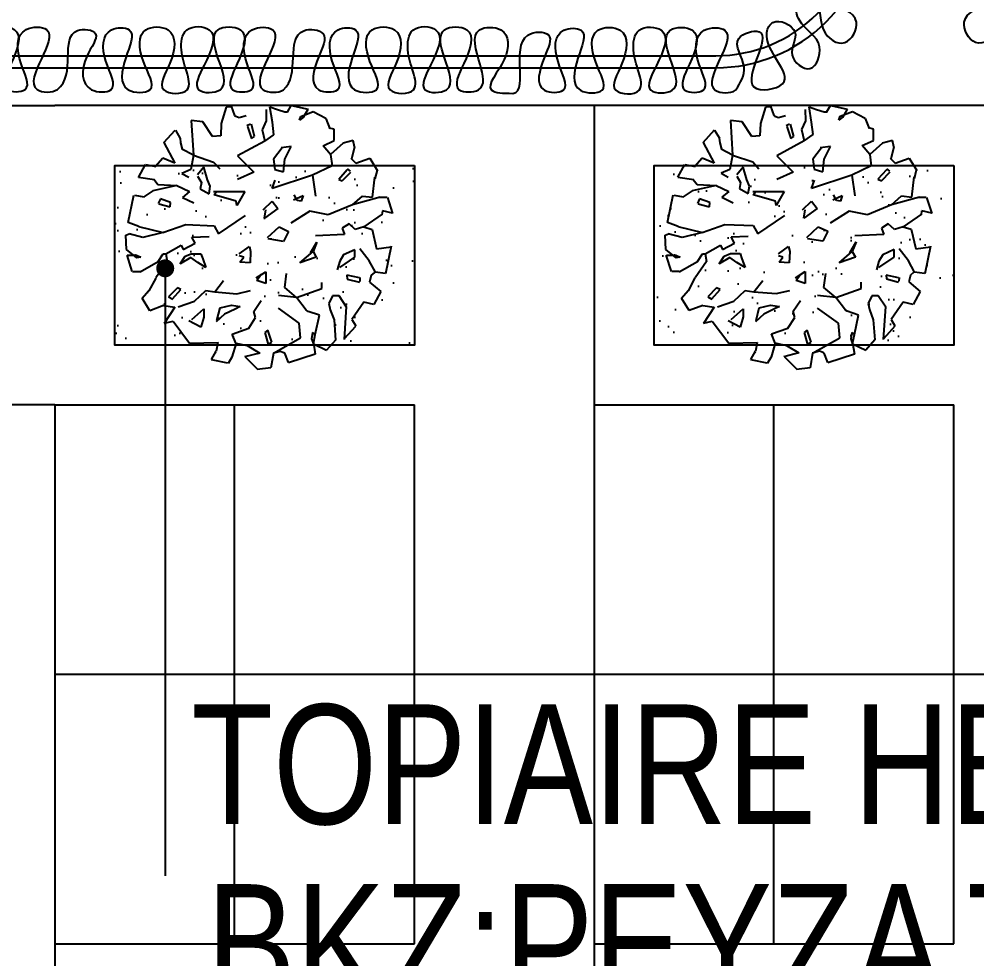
# Model space of a CAD drawing. Extents: x 58467 to 79089, y -33726 to -17391.
# Drawn here: x 70269.4 to 70429.2, y -20230.6 to -20073.6 of the extents above; entities that cross this region are included whole.
import ezdxf

# ---------------------------------------------------------------- set-up
doc = ezdxf.new("R2010")
doc.units = 0
doc.header["$LTSCALE"] = 100
for name, color, linetype in [('BA_clad-fabric', 32, 'Continuous'), ('BA_clad-wood', 30, 'Continuous'), ('BA_env_landscp', 84, 'Continuous'), ('BA_hatch_env2', 114, 'Continuous'), ('BA_stair', 3, 'Continuous'), ('BA_text_material', 12, 'Continuous')]:
    doc.layers.add(name, color=color, linetype=linetype)
doc.styles.add('dim', font='simplex.shx', dxfattribs={"width": 0.7})
doc.styles.add('text2', font='arial.ttf', dxfattribs={"width": 0.8})
doc.dimstyles.new('1_100', dxfattribs={"dimtxt": 8, "dimasz": 3, "dimexe": 6, "dimexo": 0, "dimgap": 2, "dimtad": 0, "dimdec": 1, "dimzin": 11, "dimtxsty": 'dim', "dimblk": 'DOT', "dimcen": 0, "dimdle": 1.25, "dimclrt": 256, "dimadec": 0, "dimazin": 0, "dimtfac": 1.25, "dimtdec": 1, "dimtix": 1, "dimtofl": 0, "dimtmove": 1, "dimatfit": 3, "dimldrblk": 'DOT', "dimfxl": 20, "dimfxlon": 1, "dimtolj": 1, "dimtzin": 0, "dimarcsym": 0})

# ---------------------------------------------------------------- blocks, each defined once
blk = doc.blocks.new('_Dot')
at = {"color": 0, "linetype": 'ByBlock', "lineweight": -2}
blk.add_line((-0.5, 0), (-1, 0), dxfattribs=at)
at = {"color": 0, "linetype": 'ByBlock', "const_width": 0.5}
blk.add_lwpolyline([(-0.25, 0, 1), (0.25, 0, 1)], format="xyb", close=True, dxfattribs=at)
blk = doc.blocks.new('TOP AKASYA')
for p, q in [((177896.3, 54543), (177888.8, 54518.1)), ((177903.5, 54543.5), (177896.3, 54543)), ((177903.8, 54544.3), (177909, 54530.3)), ((177956.6, 54539.5), (177956.7, 54522.3)), ((177966.2, 54520.4), (177962.3, 54543.4)), ((177962.3, 54543.4), (177973.8, 54539.6)), ((177973.8, 54539.6), (177985.3, 54535.8)), ((177988.9, 54535.4), (177994.6, 54545.4)), ((177995.2, 54545.5), (178020.2, 54540.1)), ((178019.9, 54539.7), (178012.8, 54527.3)), ((177909, 54530.3), (177910.7, 54529.4)), ((177910.7, 54529.4), (177916.1, 54527.4)), ((177916.1, 54527.4), (177926.5, 54530.2)), ((177985.3, 54535.8), (177989.1, 54535.9)), ((178007.3, 54523.3), (178009.5, 54529.1)), ((178013.1, 54527.7), (178007.3, 54523.3)), ((178009.5, 54529.1), (178027.9, 54536.3)), ((178013.8, 54528.9), (178014.2, 54529.7)), ((178027.9, 54536.3), (178047.4, 54526.2)), ((178047.4, 54525.6), (178053.2, 54510.4)), ((177843.4, 54522.6), (177846.6, 54470.1)), ((177861.1, 54520.8), (177843.4, 54522.6)), ((177875.6, 54498.4), (177861.1, 54520.8)), ((177888.8, 54518.1), (177888, 54499.4)), ((177932.9, 54517.3), (177927.6, 54514.8)), ((177928.6, 54513.7), (177934.7, 54495.3)), ((177939.4, 54498.7), (177934.4, 54517)), ((177956.7, 54522.3), (177951, 54508.9)), ((177968.3, 54501.3), (177966.2, 54520.4)), ((178059.9, 54509.5), (178052.3, 54511.4)), ((177802, 54489.5), (177819.2, 54508.4)), ((177819.4, 54508), (177826.7, 54495.7)), ((177825.7, 54497.3), (177825.2, 54498.1)), ((177826.4, 54496.1), (177827.3, 54488.8)), ((177888, 54499.4), (177875.6, 54498.4)), ((177934.7, 54495.3), (177939.4, 54498.7)), ((177951, 54508.9), (177954.9, 54491.7)), ((177954.9, 54491.7), (177968.3, 54501.3)), ((178060, 54492.3), (178059.9, 54509.5)), ((177802, 54489.4), (177818.6, 54458.2)), ((177827.3, 54488.8), (177829.7, 54479.3)), ((177954.9, 54491.7), (177913.3, 54469.4)), ((177981.2, 54481.3), (177967.9, 54464)), ((177994.6, 54483.3), (177979.3, 54481.3)), ((177985.1, 54464.1), (177994.6, 54483.3)), ((178042.9, 54484.6), (178060, 54492.3)), ((178054.4, 54471.2), (178042.9, 54484.6)), ((178073.4, 54488.5), (178054.4, 54471.2)), ((178088.7, 54492.4), (178073.4, 54488.5)), ((178090.6, 54482.9), (178085.9, 54464.2)), ((178090.7, 54482.9), (178088.7, 54492.4)), ((177846.6, 54470.1), (177829.3, 54479.5)), ((177846.6, 54470.1), (177842.6, 54448.4)), ((177846.6, 54470.1), (177877, 54459.9)), ((177913.3, 54469.4), (177938.1, 54444.6)), ((178054.4, 54471.2), (178056.5, 54454.2)), ((177763.7, 54436.7), (177774.4, 54456.3)), ((177774.4, 54456.3), (177789.7, 54453)), ((177800.4, 54465.7), (177789.5, 54453)), ((177818.6, 54458.2), (177800.4, 54465.7)), ((177877, 54459.9), (177886.5, 54449.4)), ((177967.9, 54464), (177969.9, 54448.8)), ((177983.3, 54445), (177985.1, 54464.1)), ((178056.5, 54454.2), (178026.9, 54439.8)), ((178085, 54465.7), (178092.7, 54458.1)), ((178092.7, 54458.1), (178113.7, 54465.8)), ((178113.7, 54465.8), (178125.3, 54446.8)), ((177842.6, 54448.4), (177829.2, 54442.7)), ((177829.2, 54442.7), (177839.7, 54437)), ((177862.4, 54452), (177852.9, 54440.5)), ((177852.9, 54438.6), (177858.7, 54429)), ((177868.2, 54432.9), (177862.4, 54452)), ((177938.1, 54444.6), (177913.3, 54433.2)), ((178026.9, 54439.8), (177965.8, 54419.8)), ((177969.9, 54448.8), (177983.3, 54445)), ((178026.9, 54439.8), (178031.7, 54408.4)), ((178079.4, 54448), (178066.6, 54433.6)), ((178071.8, 54431.2), (178085.1, 54444.7)), ((178084.7, 54446.1), (178079.9, 54449.4)), ((178124.7, 54447.7), (178121.5, 54434.3)), ((177763.6, 54436.9), (177787.7, 54433.2)), ((177821.5, 54424.1), (177785.2, 54416.2)), ((177787.1, 54433.4), (177792.8, 54425.8)), ((177792.8, 54425.8), (177821.5, 54424.1)), ((177821.5, 54424.1), (177840.7, 54415)), ((177858.7, 54429), (177856.8, 54419.5)), ((177872.1, 54423.4), (177868.2, 54432.9)), ((177870.3, 54411.9), (177872.1, 54423.4)), ((177965.8, 54419.8), (177970.5, 54432.2)), ((178066.6, 54433.6), (178071.8, 54431.2)), ((178117.8, 54406.6), (178121.5, 54437.2)), ((177747.9, 54368.2), (177756.7, 54409.9)), ((177757.4, 54409.7), (177772.1, 54407.3)), ((177785.2, 54416.2), (177771.8, 54407.3)), ((177840.7, 54415), (177830.2, 54406.4)), ((177856.8, 54419.5), (177870.3, 54411.9)), ((177877, 54415), (177924.7, 54415)), ((177877.9, 54410.3), (177881.7, 54415)), ((177911.3, 54400.7), (177877.9, 54410.3)), ((177924.7, 54415), (177912.3, 54394)), ((177998.2, 54402.6), (178012.6, 54409.3)), ((178004, 54401.7), (177999.2, 54410.3)), ((178012.6, 54409.3), (178009.7, 54400.7)), ((177796.7, 54404), (177793.5, 54397.1)), ((177794.4, 54396.5), (177811.4, 54392.1)), ((177812.1, 54398.6), (177796.7, 54404)), ((177811.4, 54392.1), (177812.1, 54398.6)), ((177830.2, 54406.4), (177847.4, 54397.9)), ((177912.3, 54394), (177911.3, 54400.7)), ((177952.4, 54387.4), (177965.8, 54400.7)), ((177965.8, 54400.7), (177974.4, 54389.3)), ((178009.7, 54400.7), (178004, 54401.7)), ((178087.3, 54395), (178050.8, 54379.7)), ((178087.3, 54395), (178102.5, 54408.4)), ((178129.3, 54406.7), (178087.3, 54395)), ((178102.5, 54408.4), (178117.8, 54406.6)), ((178128.4, 54406.7), (178139.8, 54406.7)), ((178140.3, 54406.3), (178148.1, 54381.9)), ((177974.4, 54389.3), (177954.3, 54375)), ((177954.3, 54375), (177956.2, 54387.4)), ((178023.1, 54385.5), (177994.4, 54367.3)), ((178050.8, 54379.7), (178023.1, 54385.5)), ((178132.3, 54380.9), (178104.7, 54361.6)), ((178132.7, 54386.1), (178131.8, 54379.9)), ((178132.3, 54386.6), (178147.6, 54382.9)), ((177764.1, 54362.2), (177747.9, 54368.2)), ((177800.6, 54353.2), (177835, 54365.4)), ((177835, 54365.4), (177877.9, 54363.5)), ((177884.6, 54351.1), (177925.7, 54378.8)), ((178082.3, 54366.4), (178071.8, 54359.7)), ((178091.8, 54357.8), (178082.3, 54366.4)), ((177744.6, 54349.2), (177749.6, 54350.9)), ((177770.3, 54345.4), (177749.3, 54351.1)), ((177763.8, 54362.4), (177800.9, 54353.1)), ((177800.9, 54353.3), (177770.3, 54345.4)), ((177877.9, 54363.5), (177884.6, 54351.1)), ((177959.1, 54345.4), (177976.3, 54361.6)), ((177976.3, 54361.6), (177990.6, 54354.9)), ((177990.6, 54354.9), (177983, 54339.7)), ((178071.8, 54359.7), (178075.6, 54350.1)), ((178104.7, 54361.6), (178091.8, 54357.8)), ((178104.7, 54361.6), (178117.1, 54357.9)), ((178117.1, 54357.9), (178124, 54328.3)), ((177745.6, 54327.2), (177744.6, 54349.1)), ((177831.1, 54327.2), (177849.3, 54336.8)), ((177844.5, 54346.3), (177870.3, 54347.3)), ((177849.3, 54336.8), (177844.5, 54346.3)), ((177983, 54339.7), (177960, 54343.5)), ((178024, 54322.5), (178033.6, 54338.7)), ((178033.6, 54338.7), (178027.8, 54324.4)), ((178075.6, 54350.1), (178031.7, 54348.2)), ((177761, 54314.8), (177745.6, 54327.2)), ((177804.9, 54320.8), (177828.3, 54333.9)), ((177828.3, 54333.9), (177831.1, 54327.2)), ((177916.1, 54320.6), (177931.4, 54332)), ((177931.4, 54332), (177933.3, 54324.4)), ((177933.3, 54324.4), (177932.4, 54307.2)), ((178007.8, 54307.2), (178027.8, 54324.4)), ((178027.8, 54324.4), (178032.6, 54315.8)), ((178091, 54327.1), (178073.8, 54319.4)), ((178091.1, 54315.6), (178091, 54327.1)), ((178112.8, 54310.1), (178098.5, 54328.2)), ((178124, 54328.3), (178146, 54331.3)), ((178146.3, 54332.3), (178137.5, 54290.6)), ((177753.9, 54294.2), (177746.2, 54318.6)), ((177746.6, 54318.6), (177761, 54318.6)), ((177759.1, 54318.6), (177758.1, 54318.6)), ((177760.5, 54318.6), (177767.2, 54315.8)), ((177767.2, 54315.8), (177761, 54314.8)), ((177765.9, 54293.6), (177793.3, 54309.3)), ((177806.9, 54309.3), (177789.8, 54284.4)), ((177793.5, 54309.3), (177801.1, 54320.8)), ((177801.1, 54320.8), (177804.9, 54320.8)), ((177804.9, 54320.8), (177806.9, 54309.3)), ((177826.4, 54305.6), (177834, 54317.1)), ((177842.6, 54315.2), (177826.4, 54305.6)), ((177834, 54317.1), (177843.5, 54321)), ((177853.2, 54307.6), (177842.6, 54315.2)), ((177843.5, 54321), (177857.9, 54321)), ((177865.6, 54300.1), (177853.2, 54307.6)), ((177857.9, 54321), (177860.8, 54313.4)), ((177860.8, 54313.4), (177865.6, 54300.1)), ((177922.8, 54315.8), (177916.1, 54317.7)), ((177917.1, 54308.2), (177922.8, 54315.8)), ((177932.4, 54307.2), (177917.1, 54308.2)), ((178032.6, 54315.8), (178007.8, 54307.2)), ((178068.2, 54309.8), (178064.4, 54296.4)), ((178073.8, 54319.4), (178068.2, 54309.8)), ((178068.2, 54300.2), (178091.1, 54315.6)), ((178122.1, 54293.2), (178112.8, 54310.1)), ((177765.9, 54293.8), (177754.4, 54293.8)), ((177941.9, 54284.3), (177956.2, 54293.8)), ((177956.2, 54293.8), (177956.2, 54275.7)), ((178122.1, 54293.2), (178120.5, 54292.3)), ((178136.9, 54290.8), (178122.1, 54293.2)), ((177789.6, 54284.2), (177779.2, 54264.6)), ((177878.9, 54263.3), (177892.2, 54280.5)), ((177942.9, 54280.5), (177949.5, 54290)), ((177956.2, 54275.7), (177942.9, 54280.5)), ((177984.9, 54270), (177987.7, 54291)), ((178079, 54288.5), (178079.6, 54282.7)), ((178097.9, 54284.6), (178079, 54288.5)), ((178079.6, 54282.7), (178097.9, 54277.9)), ((178098.9, 54279.1), (178099.3, 54284.9)), ((178116, 54288.5), (178113.3, 54278.1)), ((178120.5, 54292.3), (178116, 54288.5)), ((177769, 54253.7), (177779.4, 54265.2)), ((177822.4, 54269.3), (177809.1, 54255.8)), ((177814.9, 54252.5), (177827.7, 54266.9)), ((177827.7, 54266.9), (177822.4, 54269.3)), ((177848.3, 54249), (177865.5, 54265.2)), ((177865.5, 54265.2), (177878.9, 54263.3)), ((177912.3, 54260.5), (177933.3, 54265.2)), ((178003, 54254.7), (177984.9, 54270)), ((178003, 54254.7), (178041.2, 54268.1)), ((178041.2, 54268.1), (178041.2, 54277.6)), ((178113.3, 54278.1), (178130.5, 54263.8)), ((178130.5, 54263.8), (178119.8, 54244.2)), ((177780.6, 54234.7), (177769, 54253.7)), ((177809.1, 54255.7), (177815.3, 54252.3)), ((177878.9, 54263.3), (177912.3, 54260.5)), ((177938.1, 54233.7), (177949.5, 54250)), ((178003, 54254.7), (177975.3, 54257.6)), ((178017.3, 54235.6), (178003, 54254.7)), ((178057.5, 54257.2), (178051.8, 54245.7)), ((178067.1, 54257.2), (178057.5, 54257.2)), ((178078.6, 54240.1), (178067.1, 54257.2)), ((177801.5, 54242.4), (177780.6, 54234.7)), ((177801.5, 54242.5), (177818.5, 54239.9)), ((177818.5, 54239.9), (177802.6, 54215.2)), ((177823.5, 54240.4), (177848.3, 54249)), ((177844.5, 54221.3), (177862.6, 54237.6)), ((177862.6, 54237.6), (177862.6, 54225.1)), ((177882.3, 54219.9), (177887, 54239)), ((177887, 54239), (177904.2, 54242.9)), ((177909.9, 54237.2), (177893.7, 54229.5)), ((177904.2, 54242.9), (177910.9, 54242)), ((177917.6, 54241.1), (177909.9, 54237.2)), ((177910.9, 54242), (177917.6, 54241.1)), ((178006.8, 54215.6), (177975.3, 54238.5)), ((178020.2, 54233.7), (178017.3, 54235.6)), ((178051.8, 54245.7), (178053.8, 54236.2)), ((178053.8, 54236.2), (178059.6, 54220.9)), ((178077.8, 54240.9), (178074.7, 54191.2)), ((178104.6, 54247.5), (178086.6, 54221.5)), ((178119.8, 54244.2), (178104.6, 54247.5)), ((177862.6, 54225.1), (177857.9, 54209.9)), ((177893.7, 54229.5), (177881.4, 54218)), ((177930.4, 54208), (177940.9, 54224.2)), ((177940.9, 54224.2), (177938.1, 54233.7)), ((178037.4, 54228), (178020.2, 54233.7)), ((178031.1, 54198.8), (178037.4, 54228)), ((178059.6, 54220.9), (178061.7, 54190.3)), ((178086.6, 54221.5), (178092.4, 54211.6)), ((177802.6, 54215.6), (177815.9, 54218.6)), ((177815.9, 54218.6), (177841, 54185.3)), ((177857.9, 54209.9), (177839.7, 54219.4)), ((177905.6, 54199.4), (177930.4, 54208)), ((178008.7, 54193.7), (178006.8, 54215.6)), ((178092.2, 54211), (178075, 54192.1)), ((177911.1, 54185.6), (177905.6, 54199.4)), ((177959.5, 54205.2), (177954.9, 54201.8)), ((177954.9, 54201.8), (177959.9, 54183.5)), ((177965.6, 54186.9), (177959.5, 54205.2)), ((177967.7, 54170.3), (178008.7, 54193.7)), ((178027.2, 54201.6), (178025.4, 54192)), ((178025.4, 54192), (178028.3, 54184.4)), ((178031.1, 54198.8), (178027.2, 54201.6)), ((178028.3, 54184.4), (178031.1, 54198.8)), ((177841, 54185.3), (177884, 54186.5)), ((177883.9, 54186.4), (177881.3, 54173.2)), ((177911.2, 54185.6), (177905.1, 54164.1)), ((177910.7, 54185.7), (177928, 54181.9)), ((177928, 54181.9), (177947.1, 54170.6)), ((177959.4, 54183.4), (177965.4, 54187)), ((178028.3, 54185.8), (178031.2, 54168.7)), ((178028.3, 54184.4), (178048.4, 54175)), ((178061.7, 54190.3), (178048.4, 54175)), ((177874.3, 54160.8), (177881.4, 54173.2)), ((177880.5, 54171.6), (177880, 54170.8)), ((177905, 54164.1), (177899.1, 54154.7)), ((177947.1, 54170.6), (177924.2, 54164.7)), ((177925.2, 54164.7), (177943.4, 54146.7)), ((177967.7, 54170.3), (177963.9, 54148.2)), ((177978.1, 54173.1), (177967.7, 54170.3)), ((177983.6, 54171.1), (177978.1, 54173.1)), ((177985.2, 54170.2), (177983.6, 54171.1)), ((177990.5, 54156.2), (177985.2, 54170.2)), ((178031.2, 54168.7), (177990.7, 54155.5)), ((177899, 54155), (177874.1, 54160.4)), ((177943.4, 54146.3), (177963.9, 54148.5))]:
    blk.add_line(p, q)
blk = doc.blocks.new('tyy')
at = {"layer": 'BA_env_landscp', "xscale": 0.1134259259259247, "yscale": 0.1134259259259247, "zscale": 0.1134259259259247, "rotation": 19.19790960933034}
blk.add_blockref('TOP AKASYA', (51190.92, -32714.37), dxfattribs=at)
blk = doc.blocks.new('FRN35A_BITKI')
at = {"layer": 'BA_hatch_env2'}
h = blk.add_hatch(dxfattribs=at)
h.set_pattern_fill('AR-SAND', color=256, scale=0.2)
h.paths.add_polyline_path([(91982.33, 2564.4), (91952.33, 2564.4), (91952.33, 2514.4), (91982.33, 2514.4)])
at = {"layer": 'BA_clad-wood'}
blk.add_lwpolyline([(91982.33, 2564.4), (91952.33, 2564.4), (91952.33, 2514.4), (91982.33, 2514.4)], close=True, dxfattribs=at)
at = {"layer": 'BA_env_landscp', "xscale": -0.9720000000000106, "yscale": 0.9720000000000106, "zscale": 0.9720000000000105, "rotation": 289.1979096093303}
blk.add_blockref('tyy', (132370.61, -53614.23), dxfattribs=at)
blk = doc.blocks.new('PERDE')
at = {"linetype": 'ByBlock', "lineweight": -2}
for points in [[(91910.63, 2566.19), (91783.12, 2566.19, -0.414214), (91757.12, 2592.19), (91757.12, 2794.79, -0.414214), (91783.12, 2820.79), (91910.63, 2820.79, -0.414214), (91936.63, 2794.79), (91936.63, 2592.19, -0.414214)], [(91910.63, 2568.19), (91783.12, 2568.19, -0.414214), (91759.12, 2592.19), (91759.12, 2794.79, -0.414214), (91783.12, 2818.79), (91910.63, 2818.79, -0.414214), (91934.63, 2794.79), (91934.63, 2592.19, -0.414214)]]:
    blk.add_lwpolyline(points, format="xyb", close=True, dxfattribs=at)
blk.add_open_spline([(91939.47, 2734.68), (91939.8, 2734.53), (91940.75, 2733.69), (91940.76, 2729.04), (91935.31, 2732.39), (91929.85, 2732.36), (91929.77, 2726.22), (91935.21, 2728.76), (91940.85, 2729.75), (91940.88, 2722.5), (91935.41, 2726.03), (91929.62, 2726.58), (91929.62, 2719.66), (91935.53, 2720.31), (91940.87, 2723.99), (91941.23, 2717.1), (91936.75, 2718.32), (91933.97, 2719.31), (91929.41, 2718.94), (91929.77, 2712.34), (91935.49, 2714.85), (91940.93, 2717.79), (91940.83, 2710.6), (91935.2, 2713.09), (91929.56, 2714.48), (91929.67, 2707.28), (91935.4, 2709.38), (91940.76, 2712.18), (91940.77, 2705.78), (91935.4, 2708.86), (91929.74, 2709.07), (91929.67, 2702.14), (91935.22, 2704.79), (91940.8, 2707.31), (91940.85, 2702.9), (91940.26, 2702.05), (91937.81, 2698.82), (91929.48, 2702.67), (91930.46, 2694.22), (91935.24, 2698.12), (91940.79, 2698.16), (91940.8, 2691.31), (91935.35, 2694.67), (91929.89, 2694.64), (91929.81, 2688.49), (91935.25, 2691.04), (91940.9, 2692.02), (91940.92, 2684.77), (91935.45, 2688.3), (91929.66, 2688.85), (91929.67, 2681.93), (91935.57, 2682.58), (91940.91, 2686.26), (91941.27, 2679.37), (91936.79, 2680.59), (91934.01, 2681.58), (91929.45, 2681.21), (91929.81, 2674.62), (91935.53, 2677.12), (91940.97, 2680.06), (91940.87, 2672.87), (91935.24, 2675.37), (91929.6, 2676.75), (91929.71, 2669.55), (91935.44, 2671.65), (91940.8, 2674.45), (91940.81, 2668.05), (91935.44, 2671.13), (91929.78, 2671.34), (91929.71, 2664.41), (91935.26, 2667.06), (91940.84, 2669.58), (91940.89, 2665.17), (91940.3, 2664.32), (91938.03, 2661.47), (91929.48, 2664.88), (91930.46, 2656.43), (91935.29, 2658.85), (91940.79, 2660.37), (91940.8, 2653.52), (91935.35, 2656.88), (91929.89, 2656.85), (91929.81, 2650.7), (91935.25, 2653.25), (91940.9, 2654.23), (91940.92, 2646.98), (91935.45, 2650.51), (91929.66, 2651.06), (91929.67, 2644.14), (91935.57, 2644.79), (91940.91, 2648.47), (91941.27, 2641.58), (91936.79, 2642.8), (91934.01, 2643.79), (91929.45, 2643.42), (91929.81, 2636.83), (91935.53, 2639.33), (91940.97, 2642.28), (91940.87, 2635.09), (91935.24, 2637.58), (91929.6, 2638.96), (91929.71, 2631.76), (91935.44, 2633.86), (91940.8, 2636.66), (91940.81, 2630.27), (91935.56, 2631.53), (91929.78, 2633.55), (91929.71, 2626.62), (91935.38, 2626.51), (91940.84, 2631.8), (91940.89, 2627.38), (91940.9, 2626.65), (91941.54, 2622.87), (91930.44, 2627.84), (91930.54, 2618.76), (91935.37, 2621.18), (91940.87, 2622.7), (91940.88, 2615.86), (91935.43, 2619.21), (91929.97, 2619.18), (91929.89, 2613.04), (91935.33, 2615.58), (91940.98, 2616.56), (91941, 2609.32), (91935.53, 2612.84), (91929.74, 2613.39), (91929.75, 2606.47), (91935.65, 2607.12), (91940.99, 2610.8), (91941.35, 2603.92), (91936.87, 2605.13), (91934.09, 2606.12), (91929.53, 2605.75), (91929.89, 2599.16), (91935.61, 2601.66), (91941.05, 2604.61), (91940.95, 2597.42), (91935.32, 2599.91), (91929.68, 2601.3), (91929.79, 2594.1), (91935.53, 2596.19), (91940.88, 2599), (91940.89, 2592.6), (91935.52, 2595.68), (91929.86, 2595.88), (91929.79, 2588.95), (91935.34, 2591.6), (91940.92, 2594.13), (91940.97, 2589.71), (91940.38, 2588.87), (91939.15, 2588.07), (91936.46, 2586.33), (91931.57, 2590.34), (91928.91, 2580.82), (91941.57, 2590.27), (91939.43, 2576.69), (91933.14, 2585.16), (91927.97, 2582.48), (91930.43, 2577.4), (91934.49, 2580.8), (91938.34, 2575.9), (91931.73, 2573.71), (91930.14, 2578.18), (91925.75, 2579.16), (91924.36, 2574.16), (91930.41, 2575.57), (91933.9, 2570.41), (91927.71, 2567.21), (91926.33, 2572.62), (91923.78, 2574.31), (91921.1, 2575.48), (91920.12, 2570.66), (91925.11, 2571.66), (91926.43, 2566.78), (91921.47, 2565.41), (91920.58, 2569.18), (91920.05, 2572.37), (91915.18, 2573.41), (91915.15, 2567.37), (91920.26, 2568.18), (91919.85, 2564.02), (91916.12, 2563.82), (91913.17, 2567.14), (91915, 2571.9), (91907.64, 2572.71), (91912.12, 2566.72), (91911.42, 2562.77), (91910.32, 2562.68), (91909.86, 2562.64), (91906.3, 2562.57), (91910.41, 2573.46), (91901.96, 2572.48), (91904.38, 2567.66), (91905.9, 2562.16), (91899.06, 2562.14), (91902.41, 2567.59), (91902.38, 2573.06), (91896.24, 2573.13), (91898.78, 2567.69), (91899.76, 2562.05), (91892.52, 2562.02), (91896.04, 2567.49), (91896.59, 2573.29), (91889.67, 2573.28), (91890.32, 2567.37), (91894, 2562.03), (91887.12, 2561.67), (91888.33, 2566.16), (91889.32, 2568.93), (91888.95, 2573.49), (91882.36, 2573.14), (91884.86, 2567.41), (91887.81, 2561.98), (91880.62, 2562.07), (91883.11, 2567.7), (91884.5, 2573.34), (91877.3, 2573.23), (91879.39, 2567.5), (91882.2, 2562.14), (91875.8, 2562.13), (91878.88, 2567.5), (91879.08, 2573.16), (91872.15, 2573.23), (91874.8, 2567.69), (91877.33, 2562.11), (91872.91, 2562.06), (91872.07, 2562.64), (91867.91, 2566.03), (91873.71, 2572.5), (91865.42, 2571.69), (91866.6, 2567.66), (91868.11, 2562.16), (91861.27, 2562.14), (91864.62, 2567.59), (91864.59, 2573.06), (91858.45, 2573.13), (91860.99, 2567.69), (91861.97, 2562.05), (91854.73, 2562.02), (91858.25, 2567.49), (91858.8, 2573.29), (91851.88, 2573.28), (91852.54, 2567.37), (91856.21, 2562.03), (91849.33, 2561.67), (91850.54, 2566.16), (91851.53, 2568.93), (91851.16, 2573.49), (91844.57, 2573.14), (91847.07, 2567.41), (91850.02, 2561.98), (91842.83, 2562.07), (91845.32, 2567.7), (91846.71, 2573.34), (91839.51, 2573.23), (91841.61, 2567.5), (91844.41, 2562.14), (91838.01, 2562.13), (91841.09, 2567.5), (91841.3, 2573.16), (91834.36, 2573.23), (91837.01, 2567.69), (91839.54, 2562.11), (91835.12, 2562.06), (91834.28, 2562.64), (91831.96, 2565.05), (91834.84, 2573.46), (91826.38, 2572.48), (91828.81, 2567.66), (91830.32, 2562.16), (91823.48, 2562.14), (91826.83, 2567.59), (91826.8, 2573.06), (91820.66, 2573.13), (91823.2, 2567.69), (91824.18, 2562.05), (91816.94, 2562.02), (91820.46, 2567.49), (91821.01, 2573.29), (91814.1, 2573.28), (91814.75, 2567.37), (91818.42, 2562.03), (91811.54, 2561.67), (91812.76, 2566.16), (91813.74, 2568.93), (91813.37, 2573.49), (91806.78, 2573.14), (91809.28, 2567.41), (91812.23, 2561.98), (91805.04, 2562.07), (91807.53, 2567.7), (91808.92, 2573.34), (91801.72, 2573.23), (91803.82, 2567.5), (91806.62, 2562.14), (91800.22, 2562.13), (91803.3, 2567.5), (91803.51, 2573.16), (91796.58, 2573.23), (91799.22, 2567.69), (91801.75, 2562.11), (91797.33, 2562.06), (91796.49, 2562.64)], degree=3, knots=[846.055685, 846.055685, 846.055685, 846.055685, 847.272589, 850.378265, 855.2171, 860.537291, 863.46029, 868.142991, 873.50754, 877.124776, 881.935189, 887.255496, 890.982307, 896.553303, 901.106383, 905.015871, 907.993042, 911.783442, 915.24242, 918.969231, 924.920746, 929.129199, 932.709964, 938.035497, 942.722512, 946.449322, 952.108786, 956.533258, 959.565992, 963.906753, 969.677645, 973.112204, 978.060147, 983.242306, 986.640234, 986.640234, 986.640234, 997.135992, 1000.635446, 1004.502296, 1010.034307, 1013.139983, 1017.978818, 1023.29901, 1026.222008, 1030.904709, 1036.269258, 1039.886495, 1044.696907, 1050.017215, 1053.744026, 1059.315021, 1063.868101, 1067.777589, 1070.75476, 1074.54516, 1078.004138, 1081.730949, 1087.682465, 1091.890917, 1095.471683, 1100.797215, 1105.48423, 1109.211041, 1114.870504, 1119.294977, 1122.32771, 1126.668471, 1132.439363, 1135.873922, 1140.821865, 1146.004025, 1149.401952, 1149.401952, 1149.401952, 1159.89771, 1163.397164, 1167.264014, 1172.796026, 1175.901701, 1180.740536, 1186.060728, 1188.983726, 1193.666428, 1199.030976, 1202.648213, 1207.458626, 1212.778933, 1216.505744, 1222.076739, 1226.629819, 1230.539308, 1233.516479, 1237.306878, 1240.765857, 1244.492668, 1250.444183, 1254.652636, 1258.233401, 1263.558933, 1268.245948, 1271.972759, 1277.632222, 1282.056695, 1285.089428, 1289.43019, 1295.201081, 1298.63564, 1303.583584, 1308.765743, 1312.16367, 1312.16367, 1312.16367, 1322.659429, 1326.158883, 1330.025732, 1335.557744, 1338.66342, 1343.502255, 1348.822446, 1351.745445, 1356.428146, 1361.792695, 1365.409931, 1370.220344, 1375.540651, 1379.267462, 1384.838457, 1389.391538, 1393.301026, 1396.278197, 1400.068597, 1403.527575, 1407.254386, 1413.205901, 1417.414354, 1420.995119, 1426.320652, 1431.007666, 1434.734477, 1440.393941, 1444.818413, 1447.851147, 1452.191908, 1457.9628, 1461.397359, 1466.345302, 1471.527461, 1474.925389, 1474.925389, 1474.925389, 1479.051738, 1483.900194, 1487.486989, 1496.721426, 1501.51025, 1510.476697, 1512.4331, 1516.415172, 1520.287294, 1524.00254, 1527.971459, 1533.533899, 1536.117779, 1538.766414, 1543.989855, 1548.220745, 1552.135823, 1557.70126, 1560.083166, 1561.991523, 1564.722231, 1568.857348, 1572.00655, 1575.470856, 1578.986707, 1581.453646, 1585.091452, 1588.661764, 1592.762022, 1595.218517, 1597.17559, 1602.359199, 1605.766067, 1608.941419, 1616.32147, 1618.080451, 1619.338644, 1619.338644, 1619.338644, 1629.834402, 1633.333856, 1637.200706, 1642.732717, 1645.838393, 1650.677228, 1655.99742, 1658.920418, 1663.603119, 1668.967668, 1672.584904, 1677.395317, 1682.715625, 1686.442435, 1692.013431, 1696.566511, 1700.475999, 1703.45317, 1707.24357, 1710.702548, 1714.429359, 1720.380875, 1724.589327, 1728.170092, 1733.495625, 1738.18264, 1741.909451, 1747.568914, 1751.993386, 1755.02612, 1759.366881, 1765.137773, 1768.572332, 1773.520275, 1778.702435, 1782.100362, 1782.100362, 1782.100362, 1792.59612, 1796.095574, 1799.962424, 1805.494435, 1808.600111, 1813.438946, 1818.759138, 1821.682136, 1826.364838, 1831.729386, 1835.346623, 1840.157035, 1845.477343, 1849.204154, 1854.775149, 1859.328229, 1863.237718, 1866.214889, 1870.005288, 1873.464267, 1877.191077, 1883.142593, 1887.351045, 1890.931811, 1896.257343, 1900.944358, 1904.671169, 1910.330632, 1914.755105, 1917.787838, 1922.1286, 1927.899491, 1931.33405, 1936.281994, 1941.464153, 1944.86208, 1944.86208, 1944.86208, 1955.357839, 1958.857293, 1962.724142, 1968.256154, 1971.361829, 1976.200665, 1981.520856, 1984.443855, 1989.126556, 1994.491104, 1998.108341, 2002.918754, 2008.239061, 2011.965872, 2017.536867, 2022.089948, 2025.999436, 2028.976607, 2032.767007, 2036.225985, 2039.952796, 2045.904311, 2050.112764, 2053.693529, 2059.019061, 2063.706076, 2067.432887, 2073.092351, 2077.516823, 2080.549556, 2084.890318, 2090.66121, 2094.095769, 2099.043712, 2104.225871, 2107.623799, 2107.623799, 2107.623799, 2107.623799], dxfattribs=at)
blk = doc.blocks.new('FRN35_A_R')
at = {"layer": 'BA_clad-wood'}
for p, q in [((90556.81, -2226.46), (90556.81, -2166.46)), ((90646.81, -2166.46), (90556.81, -2166.46)), ((90646.81, -2226.46), (90646.81, -2166.46)), ((90646.81, -2196.46), (90556.81, -2196.46)), ((90506.81, -2226.46), (91118.19, -2226.46)), ((90556.82, -2316.46), (90556.82, -2256.46)), ((90646.82, -2256.46), (90556.82, -2256.46)), ((90646.82, -2316.46), (90646.82, -2256.46)), ((90646.82, -2286.46), (90556.82, -2286.46)), ((90556.82, -2316.46), (91118.19, -2316.46))]:
    blk.add_line(p, q, dxfattribs=at)
for points in [[(91118.19, -1818.97), (90506.81, -1818.97), (90506.81, -2316.46)], [(90556.82, -2316.46), (91118.19, -2316.46), (91118.19, -1818.97)], [(90536.81, -2496.46), (90506.81, -2496.46), (90506.81, -2316.46)], [(90536.81, -2496.46), (90506.81, -2496.46), (90506.81, -2316.46), (90506.81, -2316.46)], [(90556.82, -2316.46), (90556.82, -2496.46)], [(90556.82, -2316.46), (90556.82, -2496.46)]]:
    blk.add_lwpolyline(points, dxfattribs=at)
at = {"layer": 'BA_stair', "color": 253}
blk.add_lwpolyline([(90601.82, -1999.37), (90601.82, -2316.46)], dxfattribs=at)
at = {"layer": 'BA_clad-fabric'}
blk.add_blockref('PERDE', (-1436.13, -4733.42), dxfattribs=at)
at = {"layer": 'BA_clad-fabric', "xscale": -1, "rotation": 180}
blk.add_blockref('PERDE', (-1436.13, 386.01), dxfattribs=at)
at = {"layer": 'BA_clad-wood', "xscale": -1}
for p in [(182499.15, -4730.86), (182499.16, -4820.86)]:
    blk.add_blockref('FRN35A_BITKI', p, dxfattribs=at)

msp = doc.modelspace()

# ---------------------------------------------------------------- block references
at = {"rotation": 270}
msp.add_blockref('FRN35_A_R', (72591.83, 70418.75), dxfattribs=at)

# ---------------------------------------------------------------- texts
at = {"layer": 'BA_text_material', "style": 'text2', "width": 0.8}
for s, p in [('TOPIAIRE HEDERA VERT BASSE', (70298.12, -20208.07)), ('BKZ:PEYZAJ ŞARTNAME', (70300.65, -20238.09))]:
    msp.add_text(s, height=20, dxfattribs=at).set_placement(p)

# ---------------------------------------------------------------- leaders
at = {"layer": 'BA_text_material', "color": 9}
msp.add_leader([(70293.78, -20115.25), (70293.78, -20204.21), (70293.78, -20216.71)], dimstyle='1_100', override={"dimasz": 3, "dimgap": 2, "dimtad": 0, "dimldrblk": 'Dot'}, dxfattribs=at)

doc.saveas('drawing.dxf')
